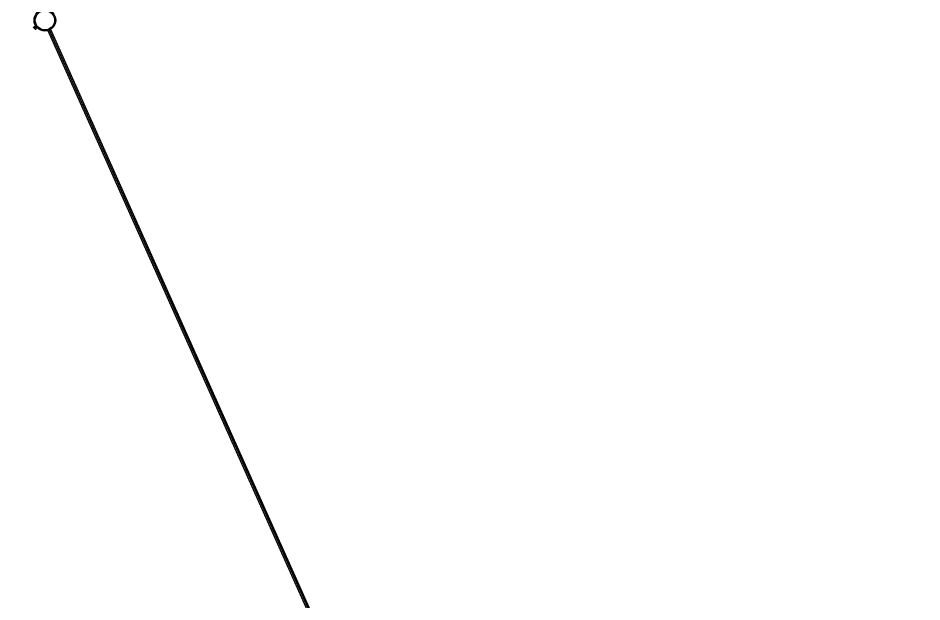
# Model space of a CAD drawing. Extents: x 2799052 to 2815686, y 1319509 to 1336143.
# Drawn here: x 2807639.9 to 2807827, y 1327406.5 to 1327527.4 of the extents above; entities that cross this region are included whole.
import ezdxf

# ---------------------------------------------------------------- set-up
doc = ezdxf.new("R2010")
doc.units = 0
doc.header["$LTSCALE"] = 0.5
doc.header["$MEASUREMENT"] = 0
doc.layers.add('C-Road-Asph-Hach-Bdry', color=64, linetype='Continuous', lineweight=25, plot=False)
doc.layers.add('C-SSWR', color=1, linetype='Continuous', lineweight=25)
doc.layers.add('C-Sswr-Pipe', color=125, linetype='Continuous', lineweight=25)

msp = doc.modelspace()

# ---------------------------------------------------------------- linework, layer by layer
at = {"layer": 'C-Road-Asph-Hach-Bdry'}
msp.add_circle((2807368.69, 1327825.52), 8317.01, dxfattribs=at)
at = {"layer": 'C-SSWR'}
for p, q in [((2807643.06, 1327525.51), (2807643.7, 1327526.01)), ((2807643.42, 1327525.03), (2807644.07, 1327525.53)), ((2807646.56, 1327525.29), (2807760.78, 1327269.68)), ((2807646.01, 1327525.04), (2807760.23, 1327269.44))]:
    msp.add_line(p, q, dxfattribs=at)
for radius in [2.25, 2]:
    msp.add_circle((2807645.47, 1327526.99), radius, dxfattribs=at)
at = {"layer": 'C-Sswr-Pipe'}
for p, q in [((2807643.24, 1327525.27), (2807643.89, 1327525.77)), ((2807646.29, 1327525.16), (2807760.51, 1327269.56))]:
    msp.add_line(p, q, dxfattribs=at)

doc.saveas('drawing.dxf')
